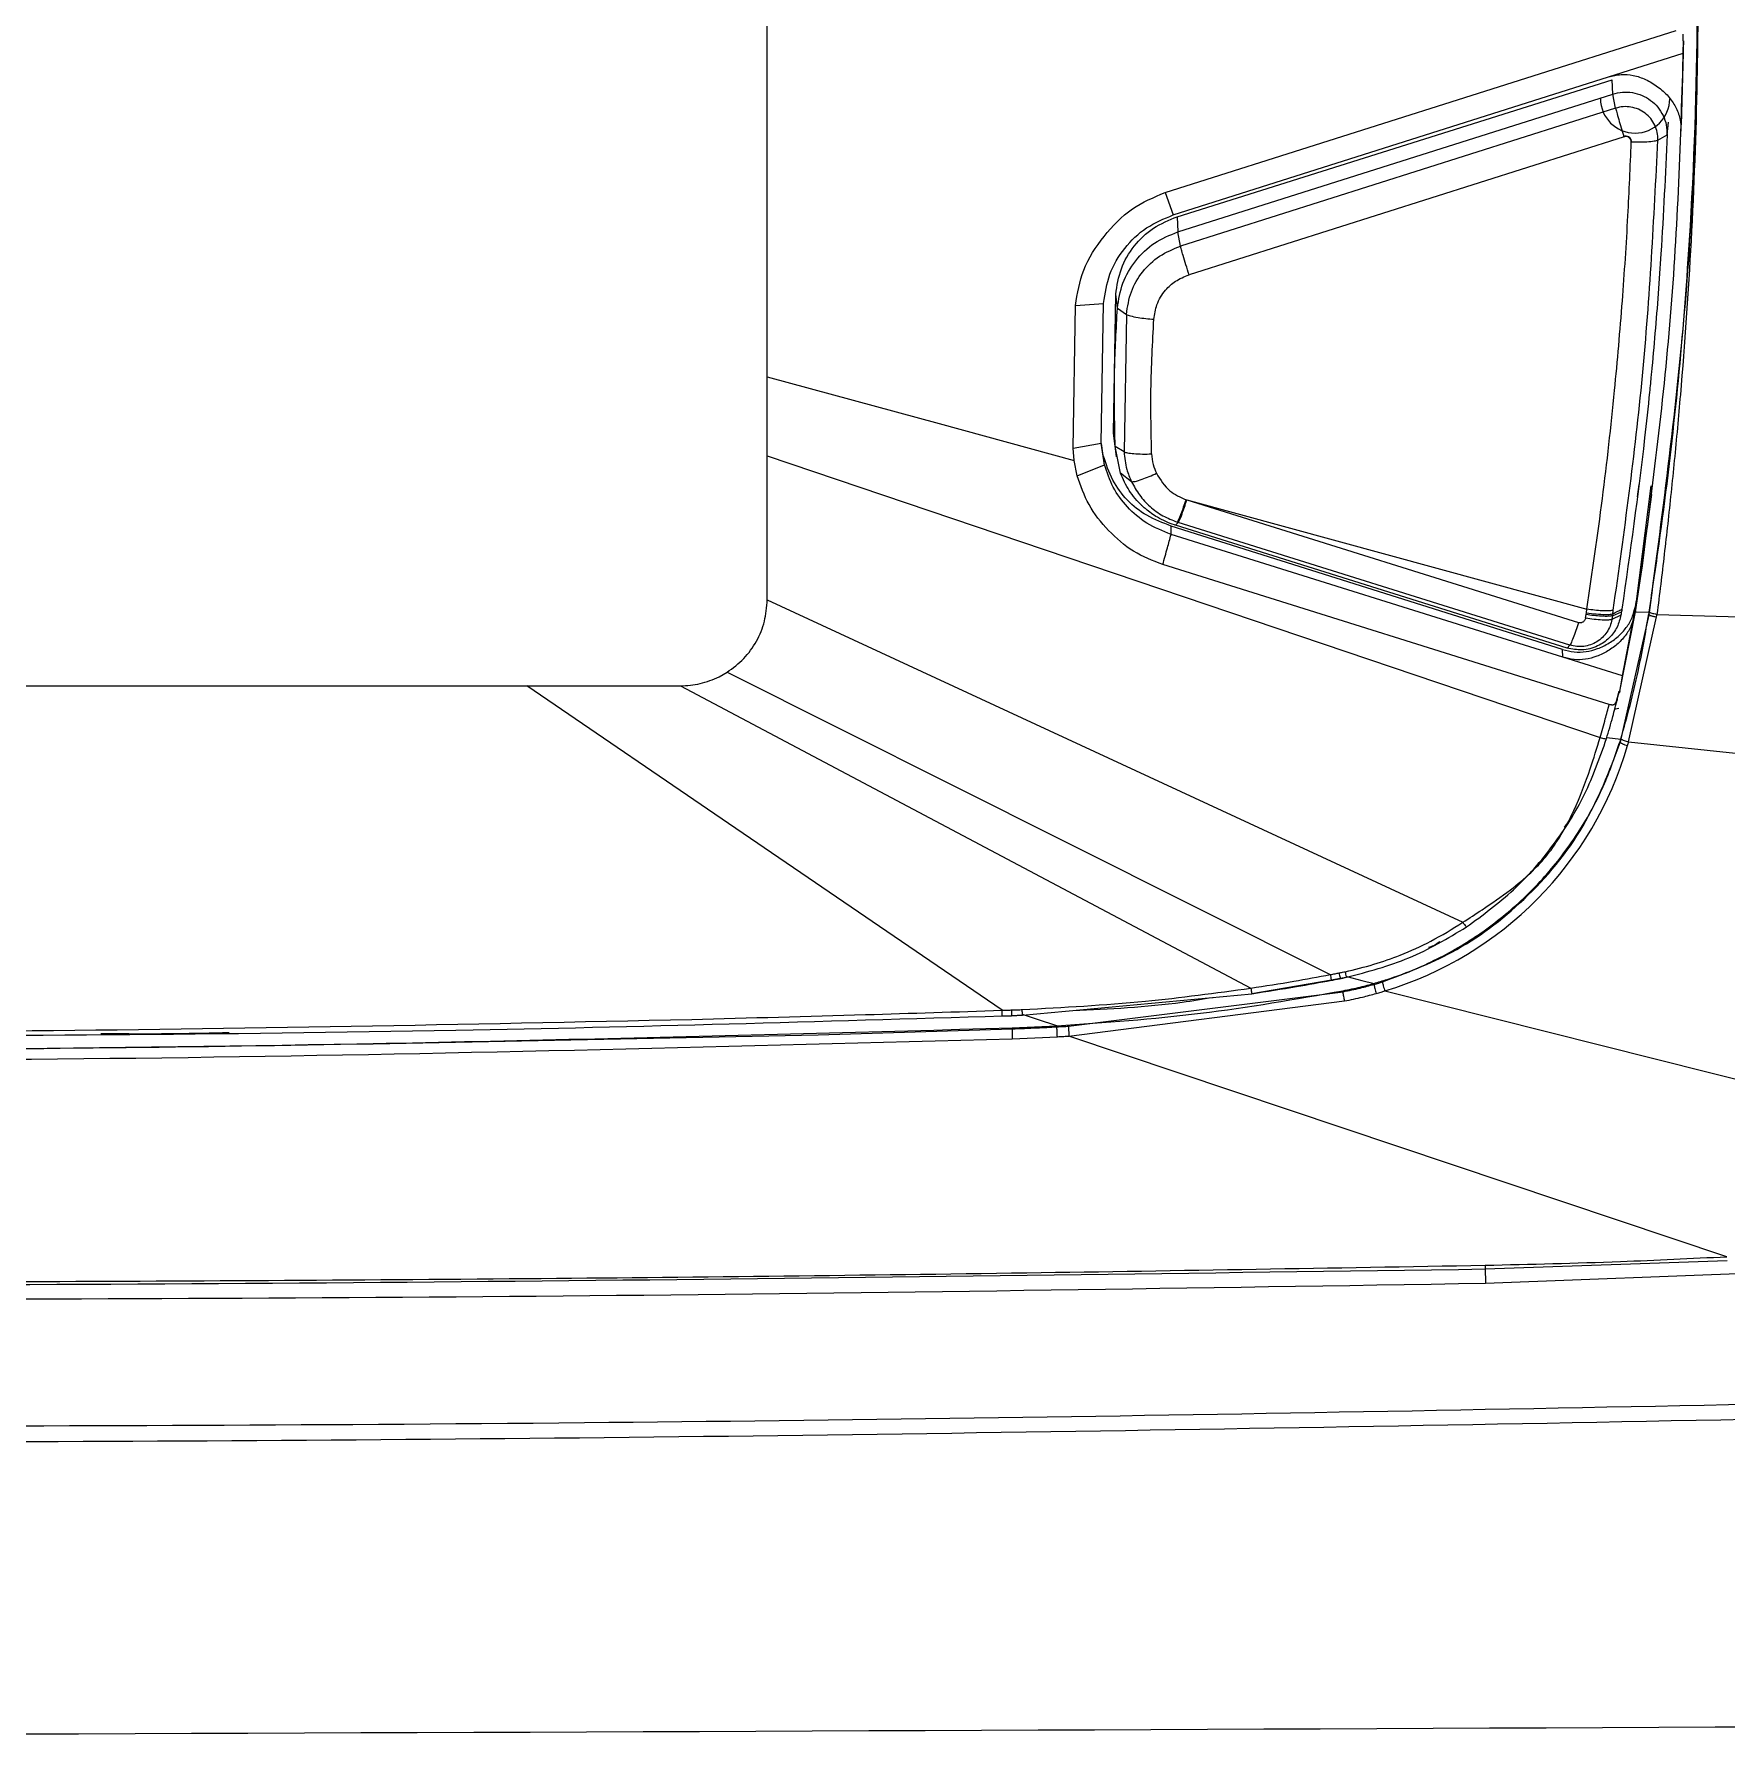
# Model space of a CAD drawing. Extents: x 527 to 611, y 788 to 934.
# Drawn here: x 577.312 to 579.749, y 803.913 to 806.379 of the extents above; entities that cross this region are included whole.
import ezdxf

# ---------------------------------------------------------------- set-up
doc = ezdxf.new("R2010")
doc.units = 0
doc.header["$MEASUREMENT"] = 0
doc.layers.add('1', color=4, linetype='Continuous')
doc.layers.add('GEOMETRY', color=3, linetype='Continuous', lineweight=25)

# ---------------------------------------------------------------- blocks, each defined once
blk = doc.blocks.new('2026_FLAIR')
at = {"layer": 'GEOMETRY'}
for p, q in [((51.3006, 2.5224), (51.3006, 3.6457)), ((51.8736, 2.7878), (52.61, 3.0212)), ((52.62, 3.0063), (52.6198, 3.0157)), ((52.5124, 2.9542), (52.6197, 2.9883)), ((52.6197, 2.9883), (52.6169, 2.8851)), ((52.6197, 2.9883), (52.6205, 3.0064)), ((51.8855, 2.7554), (52.5124, 2.9542)), ((51.8911, 2.7529), (52.5178, 2.9501)), ((52.5185, 2.9296), (52.5178, 2.9501)), ((51.8918, 2.731), (52.5185, 2.9296)), ((52.5224, 2.9092), (52.5185, 2.9296)), ((52.5224, 2.9092), (51.8958, 2.7106)), ((52.5967, 2.871), (52.5989, 2.8891)), ((52.5348, 2.868), (51.9081, 2.6693)), ((52.5835, 2.8632), (52.5967, 2.871)), ((51.8736, 2.7878), (51.8855, 2.7554)), ((51.8911, 2.7529), (51.8918, 2.731)), ((51.8958, 2.7106), (51.8918, 2.731)), ((51.7992, 2.4415), (51.8025, 2.6411)), ((51.805, 2.6211), (51.8025, 2.6411)), ((51.7411, 2.4196), (51.7445, 2.625)), ((51.7445, 2.625), (51.785, 2.628)), ((51.7817, 2.4268), (51.785, 2.628)), ((51.805, 2.6211), (51.8179, 2.6122)), ((51.8179, 2.6122), (51.8146, 2.4142)), ((51.3006, 2.4082), (51.3006, 2.5224)), ((51.8017, 2.4218), (51.7992, 2.4415)), ((51.7411, 2.4196), (51.7817, 2.4268)), ((51.7427, 2.4015), (51.7411, 2.4196)), ((51.7863, 2.3955), (51.7817, 2.4268)), ((51.7817, 2.4268), (51.7817, 2.4268)), ((51.7847, 2.4087), (51.7821, 2.4262)), ((51.8007, 2.4264), (51.8032, 2.4067)), ((51.8146, 2.4142), (51.8017, 2.4218)), ((51.8093, 2.3834), (51.8017, 2.4218)), ((51.3006, 2.2008), (51.3006, 2.4082)), ((51.3006, 2.4082), (52.5001, 2.0027)), ((51.7471, 2.3794), (51.7427, 2.4015)), ((51.7471, 2.3794), (51.7863, 2.3955)), ((51.8253, 2.3711), (51.8093, 2.3834)), ((52.5542, 2.3494), (52.5565, 2.3672)), ((51.9041, 2.3452), (51.905, 2.3449)), ((51.905, 2.3449), (52.4812, 2.1874)), ((51.905, 2.3449), (52.469, 2.1681)), ((52.5731, 2.3652), (52.5522, 2.1986)), ((51.8823, 2.295), (51.8823, 2.3071)), ((52.446, 2.1294), (51.8823, 2.3071)), ((52.4466, 2.1182), (51.8823, 2.295)), ((51.8887, 2.3083), (51.8926, 2.3124)), ((52.4527, 2.1315), (51.8887, 2.3083)), ((52.4566, 2.1357), (51.8926, 2.3124)), ((52.5133, 2.0502), (51.8704, 2.2516)), ((52.5514, 2.1837), (52.5595, 2.2377)), ((51.3006, 2.2008), (52.3025, 1.7363)), ((52.5522, 2.1986), (52.5507, 2.1863)), ((52.5515, 2.1939), (52.5522, 2.1986)), ((52.4792, 2.1744), (52.48, 2.1796)), ((52.48, 2.1796), (52.4804, 2.1823)), ((52.4804, 2.1823), (52.4812, 2.1874)), ((52.5302, 2.179), (52.5172, 2.1728)), ((52.518, 2.1779), (52.5172, 2.1728)), ((52.518, 2.1779), (52.5309, 2.1838)), ((52.5184, 2.1809), (52.518, 2.178)), ((52.5286, 2.0691), (52.5514, 2.1837)), ((52.5307, 2.0005), (52.5708, 2.1794)), ((52.5313, 2.1861), (52.5309, 2.1838)), ((52.5315, 2.1873), (52.5313, 2.1861)), ((52.5324, 2.0913), (52.5499, 2.1816)), ((52.5412, 1.9961), (52.5816, 2.1764)), ((52.5514, 2.1837), (52.5708, 2.1832)), ((52.5704, 2.1808), (52.5708, 2.1794)), ((52.5821, 2.1798), (52.8255, 2.1727)), ((52.4466, 2.1182), (52.446, 2.1294)), ((52.4527, 2.1315), (52.4566, 2.1357)), ((51.2312, 2.09), (51.2429, 2.0965)), ((52.5324, 2.0913), (52.4466, 2.1182)), ((49.8506, 2.077), (50.9544, 2.077)), ((50.9544, 2.077), (51.1756, 2.077)), ((51.1756, 2.077), (51.9972, 1.6415)), ((52.5229, 2.0509), (52.5279, 2.0692)), ((52.5229, 2.0494), (52.5233, 2.0508)), ((52.525, 2.0577), (52.5282, 2.0691)), ((52.527, 2.0444), (52.5225, 2.0432)), ((52.5099, 2.0026), (52.53, 2.0004)), ((52.5289, 1.9969), (52.53, 2.0005)), ((52.5289, 1.9969), (52.5293, 1.9955)), ((52.5412, 1.9961), (53.2385, 1.9222)), ((51.9985, 1.6338), (52.1132, 1.6533)), ((52.1132, 1.6533), (52.1259, 1.6557)), ((52.1259, 1.6557), (52.1347, 1.6575)), ((51.6683, 1.6024), (51.9986, 1.6334)), ((51.7345, 1.5867), (52.13, 1.6363)), ((52.13, 1.6363), (52.13, 1.6377)), ((52.1746, 1.6483), (52.1747, 1.6469)), ((52.1901, 1.6375), (53.4346, 1.3242)), ((51.6525, 1.6023), (51.6682, 1.6028)), ((51.6526, 1.6031), (51.6526, 1.6018)), ((51.7352, 1.5724), (52.1323, 1.623)), ((51.3739, 1.5743), (51.6532, 1.583)), ((51.6391, 1.6018), (51.6525, 1.6022)), ((51.6391, 1.6014), (51.6526, 1.6018)), ((51.6526, 1.6018), (51.6683, 1.6024)), ((51.6532, 1.5842), (51.7178, 1.587)), ((51.6532, 1.5842), (51.6532, 1.5829)), ((51.7179, 1.5857), (51.7178, 1.587)), ((51.6536, 1.5686), (51.7185, 1.5715)), ((52.6827, 1.2546), (51.7352, 1.5724)), ((52.3349, 1.2369), (52.6831, 1.2491)), ((52.3349, 1.2382), (52.3353, 1.2164)), ((52.3353, 1.2164), (52.7495, 1.2322))]:
    blk.add_line(p, q, dxfattribs=at)
at = {"layer": 'GEOMETRY', "flags": 128}
for points in [[(51.3006, 2.5224), (51.5481, 2.4547), (51.7427, 2.4015)], [(51.7853, 2.4041), (51.785, 2.4067), (51.7847, 2.4087)], [(52.5741, 2.3525), (52.5634, 2.272), (52.5507, 2.1863)], [(52.5815, 2.1764), (52.5818, 2.1783), (52.5821, 2.1799)], [(51.2429, 2.0965), (51.7293, 1.8526), (52.1116, 1.6609)], [(51.6388, 1.6096), (51.2555, 1.8713), (50.9544, 2.077)], [(52.5286, 2.0691), (52.5283, 2.0675), (52.5282, 2.0673), (52.5282, 2.0673), (52.5282, 2.0673), (52.5282, 2.0673), (52.5282, 2.0673), (52.5282, 2.0673), (52.5282, 2.0673), (52.5282, 2.0673), (52.5282, 2.0673), (52.5282, 2.0673), (52.5282, 2.0673), (52.5282, 2.0673), (52.5282, 2.0673), (52.5282, 2.0673), (52.5282, 2.0673), (52.5282, 2.0673), (52.5282, 2.0673), (52.5283, 2.0673), (52.5283, 2.0673), (52.5285, 2.069), (52.53, 2.077), (52.5324, 2.0913)], [(52.1354, 1.6582), (52.1571, 1.6527), (52.1746, 1.6483)], [(51.7178, 1.587), (51.6901, 1.5963), (51.6683, 1.6037)]]:
    blk.add_lwpolyline(points, dxfattribs=at)
at = {"layer": 'GEOMETRY'}
for centre, radius, start, end in [((52.5506, 2.9233), 0.05, 180.4509, 359.5491), ((52.0393, 2.1362), 0.521, 286.8243, 343.8241)]:
    blk.add_arc(centre, radius, start, end, dxfattribs=at)
for points, knots in [([(52.5708, 2.1832), (52.5757, 2.216), (52.6003, 2.3803), (52.6282, 2.6544), (52.6431, 3.0053), (52.6383, 3.334), (52.6164, 3.6634), (52.5861, 3.8823), (52.571, 3.9917)], [0, 0, 0, 0, 0.054879, 0.274509, 0.454772, 0.635035, 0.817517, 1, 1, 1, 1]), ([(52.5823, 3.9893), (52.5887, 3.9437), (52.6059, 3.8199), (52.625, 3.6111), (52.6373, 3.3769), (52.6418, 3.1545), (52.6407, 2.9395), (52.6326, 2.7212), (52.621, 2.5542), (52.6116, 2.4488), (52.6071, 2.4018), (52.6025, 2.3557), (52.5976, 2.3106), (52.5926, 2.2666), (52.5875, 2.2231), (52.5839, 2.1943), (52.5821, 2.1798)], [0, 0, 0, 0, 0.076014, 0.206528, 0.346511, 0.463479, 0.574264, 0.701983, 0.824547, 0.851025, 0.877046, 0.902575, 0.927576, 0.952015, 0.975856, 1, 1, 1, 1]), ([(52.5124, 2.9542), (52.5183, 2.9557), (52.5301, 2.9586), (52.5485, 2.957), (52.5665, 2.9509), (52.5835, 2.9404), (52.5985, 2.9273), (52.6095, 2.9117), (52.6161, 2.8943), (52.6165, 2.8821), (52.6166, 2.8759)], [0, 0, 0, 0, 0.120811, 0.238737, 0.361776, 0.497023, 0.633268, 0.75739, 0.87686, 1, 1, 1, 1]), ([(52.5185, 2.9296), (52.5231, 2.9308), (52.5324, 2.933), (52.5469, 2.9322), (52.5608, 2.9282), (52.5733, 2.9209), (52.5837, 2.911), (52.5914, 2.8988), (52.5962, 2.8852), (52.5965, 2.8757), (52.5967, 2.871)], [0, 0, 0, 0, 0.12342, 0.248772, 0.374278, 0.49979, 0.625254, 0.750815, 0.87631, 1, 1, 1, 1]), ([(52.5835, 2.8632), (52.5834, 2.867), (52.5831, 2.8744), (52.5794, 2.885), (52.5734, 2.8945), (52.5653, 2.9023), (52.5556, 2.908), (52.5447, 2.9111), (52.5334, 2.9118), (52.5261, 2.9101), (52.5224, 2.9092)], [0, 0, 0, 0, 0.125173, 0.250025, 0.374678, 0.499731, 0.625266, 0.750309, 0.874795, 1, 1, 1, 1]), ([(52.5224, 2.9092), (52.5229, 2.9074), (52.5239, 2.9036), (52.5268, 2.8935), (52.5306, 2.8812), (52.5333, 2.8726), (52.5346, 2.8685)], [0, 0, 0, 0, 0.242389, 0.49942, 0.756766, 1, 1, 1, 1]), ([(52.5192, 2.186), (52.5349, 2.2984), (52.5662, 2.5232), (52.5777, 2.7499), (52.5835, 2.8632)], [0, 0, 0, 0, 0.499999, 1, 1, 1, 1]), ([(52.5966, 2.871), (52.5941, 2.8138), (52.5907, 2.7375), (52.5826, 2.6233), (52.5776, 2.565), (52.5731, 2.5177), (52.57, 2.4863), (52.5582, 2.3736), (52.5432, 2.2695), (52.5315, 2.1873)], [0, 0, 0, 0, 0.250008, 0.333579, 0.500021, 0.505134, 0.541164, 0.637719, 1, 1, 1, 1]), ([(52.5456, 2.8602), (52.5455, 2.8615), (52.5452, 2.864), (52.5429, 2.8671), (52.5395, 2.8688), (52.5366, 2.869), (52.535, 2.8686), (52.5346, 2.8685)], [0, 0, 0, 0, 0.230476, 0.471483, 0.689086, 0.930616, 1, 1, 1, 1]), ([(52.5346, 2.8685), (52.5346, 2.8684), (52.5347, 2.8682), (52.5347, 2.868), (52.5348, 2.868)], [0, 0, 0, 0, 0.5606702, 1, 1, 1, 1]), ([(52.5353, 2.8681), (52.5352, 2.8681), (52.535, 2.868), (52.5348, 2.868), (52.5348, 2.868)], [0, 0, 0, 0, 0.562859, 1, 1, 1, 1]), ([(52.5451, 2.8602), (52.5449, 2.8616), (52.5445, 2.8642), (52.5418, 2.867), (52.5386, 2.8685), (52.5364, 2.8682), (52.5353, 2.8681)], [0, 0, 0, 0, 0.272959, 0.548881, 0.769308, 1, 1, 1, 1]), ([(52.5835, 2.8632), (52.582, 2.8626), (52.5788, 2.8614), (52.5686, 2.8604), (52.5571, 2.86), (52.5494, 2.8602), (52.5456, 2.8602)], [0, 0, 0, 0, 0.27274, 0.561213, 0.786548, 1, 1, 1, 1]), ([(52.4812, 2.1874), (52.489, 2.2405), (52.5042, 2.3453), (52.5207, 2.4935), (52.5325, 2.6292), (52.5404, 2.7486), (52.5436, 2.8249), (52.5451, 2.8602)], [0, 0, 0, 0, 0.238279, 0.469602, 0.661093, 0.842947, 1, 1, 1, 1]), ([(52.5456, 2.8602), (52.5455, 2.8602), (52.5453, 2.8602), (52.5452, 2.8602), (52.5451, 2.8602)], [0, 0, 0, 0, 0.56056, 1, 1, 1, 1]), ([(51.7445, 2.625), (51.7474, 2.6423), (51.7535, 2.6785), (51.7845, 2.7255), (51.8233, 2.7664), (51.8573, 2.7808), (51.8736, 2.7878)], [0, 0, 0, 0, 0.2400023, 0.5007883, 0.7601209, 1, 1, 1, 1]), ([(51.785, 2.628), (51.7872, 2.6423), (51.7916, 2.6708), (51.8141, 2.7084), (51.8455, 2.7389), (51.8722, 2.7499), (51.8855, 2.7554)], [0, 0, 0, 0, 0.250751, 0.501718, 0.752023, 1, 1, 1, 1]), ([(51.8025, 2.6411), (51.8045, 2.6535), (51.8084, 2.6785), (51.828, 2.7115), (51.8557, 2.7383), (51.8793, 2.7481), (51.8911, 2.7529)], [0, 0, 0, 0, 0.249819, 0.499576, 0.749298, 1, 1, 1, 1]), ([(51.805, 2.6211), (51.8069, 2.6334), (51.8107, 2.6579), (51.83, 2.6902), (51.8572, 2.7168), (51.8803, 2.7263), (51.8918, 2.731)], [0, 0, 0, 0, 0.2491759, 0.4999184, 0.7506656, 1, 1, 1, 1]), ([(51.8179, 2.6122), (51.8196, 2.6232), (51.8231, 2.6452), (51.8402, 2.6743), (51.8647, 2.6977), (51.8854, 2.7063), (51.8958, 2.7106)], [0, 0, 0, 0, 0.25078, 0.500078, 0.749307, 1, 1, 1, 1]), ([(51.9081, 2.6693), (51.9066, 2.6741), (51.9035, 2.6838), (51.8997, 2.6965), (51.897, 2.7058), (51.8962, 2.709), (51.8958, 2.7106)], [0, 0, 0, 0, 0.272774, 0.561782, 0.787221, 1, 1, 1, 1]), ([(51.8575, 2.6052), (51.8585, 2.6123), (51.8609, 2.6274), (51.8724, 2.6463), (51.8887, 2.6613), (51.9013, 2.6665), (51.9081, 2.6693)], [0, 0, 0, 0, 0.245846, 0.529993, 0.7486, 1, 1, 1, 1]), ([(51.8017, 2.4218), (51.801, 2.4583), (51.7996, 2.5248), (51.8033, 2.5911), (51.805, 2.6211)], [0, 0, 0, 0, 0.548568, 1, 1, 1, 1]), ([(51.8179, 2.6122), (51.8195, 2.6114), (51.8228, 2.6099), (51.8335, 2.6077), (51.8456, 2.6061), (51.8536, 2.6055), (51.8575, 2.6052)], [0, 0, 0, 0, 0.2726714, 0.5618111, 0.7873278, 1, 1, 1, 1]), ([(51.8542, 2.4111), (51.8536, 2.4419), (51.8521, 2.5066), (51.8556, 2.5713), (51.8575, 2.6052)], [0, 0, 0, 0, 0.475047, 1, 1, 1, 1]), ([(51.8824, 2.3072), (51.8704, 2.3118), (51.8472, 2.3205), (51.8183, 2.3436), (51.7964, 2.3733), (51.7887, 2.3967), (51.7847, 2.4087)], [0, 0, 0, 0, 0.258669, 0.500001, 0.741333, 1, 1, 1, 1]), ([(51.7863, 2.3955), (51.7862, 2.3967), (51.7858, 2.3996), (51.7855, 2.4024), (51.7853, 2.4041)], [0, 0, 0, 0, 0.4050306, 1, 1, 1, 1]), ([(51.8823, 2.2951), (51.8703, 2.2999), (51.8469, 2.3093), (51.8188, 2.3337), (51.7975, 2.3624), (51.79, 2.3845), (51.7863, 2.3955)], [0, 0, 0, 0, 0.2654521, 0.5175953, 0.7602857, 1, 1, 1, 1]), ([(51.8146, 2.4142), (51.816, 2.4136), (51.8188, 2.4125), (51.8284, 2.4114), (51.8407, 2.4108), (51.8498, 2.411), (51.8542, 2.4111)], [0, 0, 0, 0, 0.242564, 0.50001, 0.75745, 1, 1, 1, 1]), ([(51.8146, 2.4142), (51.8154, 2.4056), (51.8169, 2.3907), (51.8228, 2.3769), (51.8253, 2.3711)], [0, 0, 0, 0, 0.5741126, 1, 1, 1, 1]), ([(51.8542, 2.4111), (51.8547, 2.4059), (51.8556, 2.3962), (51.8595, 2.3873), (51.8613, 2.3832)], [0, 0, 0, 0, 0.536895, 1, 1, 1, 1]), ([(51.8704, 2.2516), (51.856, 2.2573), (51.8268, 2.2688), (51.7912, 2.2999), (51.7622, 2.3364), (51.7521, 2.3652), (51.7471, 2.3794)], [0, 0, 0, 0, 0.250075, 0.504439, 0.757009, 1, 1, 1, 1]), ([(51.8887, 2.3083), (51.8882, 2.3085), (51.8792, 2.3113), (51.8641, 2.3182), (51.8496, 2.3284), (51.8427, 2.3344), (51.8409, 2.336), (51.8405, 2.3365), (51.8403, 2.3366), (51.8334, 2.3431), (51.8209, 2.3576), (51.8132, 2.3748), (51.8093, 2.3834)], [0, 0, 0, 0, 0.01332, 0.249647, 0.434004, 0.481738, 0.494248, 0.497658, 0.498652, 0.499172, 0.749083, 1, 1, 1, 1]), ([(51.8253, 2.3711), (51.8268, 2.3711), (51.8298, 2.371), (51.8395, 2.3741), (51.8505, 2.3783), (51.8578, 2.3816), (51.8613, 2.3832)], [0, 0, 0, 0, 0.27265, 0.561816, 0.787349, 1, 1, 1, 1]), ([(51.8253, 2.3711), (51.8289, 2.3645), (51.8361, 2.3514), (51.8516, 2.3348), (51.87, 2.3212), (51.8841, 2.3157), (51.8912, 2.3129)], [0, 0, 0, 0, 0.247789, 0.498232, 0.74921, 1, 1, 1, 1]), ([(51.8613, 2.3832), (51.867, 2.3739), (51.8774, 2.3569), (51.8957, 2.3489), (51.904, 2.3452)], [0, 0, 0, 0, 0.545484, 1, 1, 1, 1]), ([(51.8912, 2.3129), (51.8918, 2.3137), (51.8929, 2.3154), (51.8964, 2.3239), (51.9003, 2.3343), (51.9028, 2.3416), (51.904, 2.3452)], [0, 0, 0, 0, 0.272791, 0.561773, 0.787199, 1, 1, 1, 1]), ([(51.8927, 2.3124), (51.8932, 2.3132), (51.8943, 2.3149), (51.8977, 2.3235), (51.9014, 2.3339), (51.9038, 2.3413), (51.905, 2.3449)], [0, 0, 0, 0, 0.27281, 0.561801, 0.787221, 1, 1, 1, 1]), ([(51.8704, 2.2516), (51.8726, 2.2597), (51.8766, 2.2742), (51.8806, 2.2887), (51.8823, 2.2951)], [0, 0, 0, 0, 0.559997, 1, 1, 1, 1]), ([(51.8912, 2.3129), (51.8915, 2.3128), (51.8919, 2.3126), (51.8924, 2.3125), (51.8926, 2.3124)], [0, 0, 0, 0, 0.559984, 1, 1, 1, 1]), ([(51.2429, 2.0965), (51.2513, 2.1028), (51.2679, 2.1152), (51.286, 2.1409), (51.2982, 2.1697), (51.2998, 2.1904), (51.3006, 2.2008)], [0, 0, 0, 0, 0.250407, 0.499622, 0.748892, 1, 1, 1, 1]), ([(52.446, 2.1294), (52.4516, 2.128), (52.4628, 2.1252), (52.4802, 2.1257), (52.4972, 2.1301), (52.5134, 2.1383), (52.528, 2.149), (52.5395, 2.1621), (52.5478, 2.1772), (52.5502, 2.1882), (52.5515, 2.1939)], [0, 0, 0, 0, 0.124672, 0.245491, 0.368838, 0.500728, 0.632318, 0.755346, 0.87579, 1, 1, 1, 1]), ([(52.5499, 2.1816), (52.5487, 2.176), (52.5463, 2.1651), (52.538, 2.1503), (52.5263, 2.1374), (52.5118, 2.127), (52.4959, 2.1191), (52.4793, 2.1148), (52.4626, 2.1142), (52.452, 2.1168), (52.4466, 2.1182)], [0, 0, 0, 0, 0.125058, 0.246648, 0.371445, 0.505645, 0.63758, 0.760092, 0.878838, 1, 1, 1, 1]), ([(52.5302, 2.179), (52.5287, 2.1731), (52.5256, 2.1609), (52.5137, 2.1451), (52.4963, 2.133), (52.4746, 2.1271), (52.4598, 2.1301), (52.4527, 2.1315)], [0, 0, 0, 0, 0.178, 0.368525, 0.563569, 0.78959, 1, 1, 1, 1]), ([(52.5172, 2.1728), (52.5164, 2.1695), (52.515, 2.163), (52.5102, 2.1541), (52.5037, 2.1464), (52.4957, 2.1402), (52.4866, 2.1358), (52.4767, 2.1335), (52.4665, 2.1332), (52.4599, 2.1349), (52.4566, 2.1357)], [0, 0, 0, 0, 0.125204, 0.249841, 0.374611, 0.499647, 0.624734, 0.749671, 0.87456, 1, 1, 1, 1]), ([(52.4792, 2.1744), (52.4791, 2.1738), (52.4788, 2.1727), (52.478, 2.1712), (52.4769, 2.1699), (52.4755, 2.1689), (52.474, 2.1681), (52.4724, 2.1677), (52.4707, 2.1677), (52.4695, 2.168), (52.469, 2.1681)], [0, 0, 0, 0, 0.128327, 0.255006, 0.378917, 0.50076, 0.625313, 0.746325, 0.873901, 1, 1, 1, 1]), ([(52.5172, 2.1728), (52.5158, 2.1724), (52.513, 2.1716), (52.5037, 2.1717), (52.492, 2.1726), (52.4834, 2.1738), (52.4792, 2.1744)], [0, 0, 0, 0, 0.249829, 0.509446, 0.763932, 1, 1, 1, 1]), ([(52.518, 2.1782), (52.5165, 2.1778), (52.5133, 2.1769), (52.5031, 2.1771), (52.4915, 2.178), (52.4838, 2.1791), (52.48, 2.1796)], [0, 0, 0, 0, 0.27299, 0.561731, 0.78701, 1, 1, 1, 1]), ([(52.4804, 2.1823), (52.4853, 2.1817), (52.4951, 2.1803), (52.507, 2.1797), (52.515, 2.1799), (52.5173, 2.1806), (52.5184, 2.1809)], [0, 0, 0, 0, 0.27299, 0.56173, 0.78701, 1, 1, 1, 1]), ([(52.5192, 2.186), (52.5177, 2.1856), (52.5145, 2.1847), (52.5043, 2.1849), (52.4927, 2.1858), (52.485, 2.1869), (52.4812, 2.1874)], [0, 0, 0, 0, 0.272989, 0.56173, 0.78701, 1, 1, 1, 1]), ([(52.5184, 2.1809), (52.5209, 2.1821), (52.5252, 2.1841), (52.5295, 2.1863), (52.5315, 2.1873)], [0, 0, 0, 0, 0.559999, 1, 1, 1, 1]), ([(52.5184, 2.1809), (52.5186, 2.1819), (52.5188, 2.1836), (52.5191, 2.1853), (52.5192, 2.186)], [0, 0, 0, 0, 0.560001, 1, 1, 1, 1]), ([(52.5301, 2.0007), (52.5346, 2.0167), (52.5437, 2.0488), (52.558, 2.1088), (52.5656, 2.153), (52.5704, 2.1808)], [0, 0, 0, 0, 0.270988, 0.541975, 1, 1, 1, 1]), ([(52.5309, 2.1838), (52.5308, 2.1829), (52.5305, 2.1813), (52.5303, 2.1797), (52.5302, 2.179)], [0, 0, 0, 0, 0.56, 1, 1, 1, 1]), ([(52.5507, 2.1863), (52.5505, 2.1854), (52.5503, 2.1839), (52.55, 2.1823), (52.5499, 2.1816)], [0, 0, 0, 0, 0.56, 1, 1, 1, 1]), ([(52.5507, 2.1863), (52.5508, 2.1857), (52.551, 2.1848), (52.5512, 2.1842), (52.5513, 2.184)], [0, 0, 0, 0, 0.7353037, 1, 1, 1, 1]), ([(52.5513, 2.184), (52.5513, 2.1839), (52.5514, 2.1839), (52.5514, 2.1838), (52.5514, 2.1837)], [0, 0, 0, 0, 0.560667, 1, 1, 1, 1]), ([(52.5708, 2.1832), (52.5707, 2.1827), (52.5706, 2.1819), (52.5705, 2.1811), (52.5704, 2.1808)], [0, 0, 0, 0, 0.56, 1, 1, 1, 1]), ([(52.5708, 2.1794), (52.5709, 2.18), (52.571, 2.1812), (52.5712, 2.1823), (52.5713, 2.1828)], [0, 0, 0, 0, 0.5599999, 1, 1, 1, 1]), ([(52.5708, 2.1794), (52.5709, 2.1792), (52.5712, 2.1788), (52.5726, 2.1783), (52.574, 2.1779), (52.5758, 2.1774), (52.5783, 2.1769), (52.5802, 2.1766), (52.5815, 2.1764)], [0, 0, 0, 0, 0.238571, 0.367752, 0.499918, 0.632095, 0.761312, 1, 1, 1, 1]), ([(52.5821, 2.1799), (52.5811, 2.18), (52.5792, 2.1803), (52.5763, 2.1809), (52.5737, 2.1816), (52.5718, 2.1823), (52.5715, 2.1827), (52.5713, 2.1829)], [0, 0, 0, 0, 0.176065, 0.366658, 0.563819, 0.791042, 1, 1, 1, 1]), ([(52.469, 2.1681), (52.4677, 2.1641), (52.465, 2.1559), (52.4612, 2.1454), (52.4581, 2.1378), (52.4571, 2.1364), (52.4566, 2.1357)], [0, 0, 0, 0, 0.236343, 0.49119, 0.750833, 1, 1, 1, 1]), ([(51.1756, 2.077), (51.1852, 2.0775), (51.2045, 2.0786), (51.2223, 2.0862), (51.2312, 2.09)], [0, 0, 0, 0, 0.497812, 1, 1, 1, 1]), ([(52.5001, 2.0027), (52.5027, 2.0116), (52.5073, 2.0273), (52.5115, 2.0432), (52.5133, 2.0502)], [0, 0, 0, 0, 0.5599924, 1, 1, 1, 1]), ([(52.5094, 2.0009), (52.5125, 2.0114), (52.518, 2.0303), (52.5229, 2.0493), (52.525, 2.0577)], [0, 0, 0, 0, 0.559999, 1, 1, 1, 1]), ([(52.525, 2.0577), (52.5245, 2.0562), (52.5233, 2.0533), (52.5207, 2.0504), (52.5185, 2.0491), (52.5173, 2.0493), (52.5154, 2.0495), (52.514, 2.0499), (52.5133, 2.0502)], [0, 0, 0, 0, 0.3168833, 0.653306, 0.6720912, 0.7705321, 0.8731164, 1, 1, 1, 1]), ([(52.3025, 1.7363), (52.3118, 1.7423), (52.335, 1.7574), (52.3683, 1.7804), (52.3991, 1.8057), (52.4229, 1.8306), (52.4439, 1.8607), (52.4661, 1.903), (52.4849, 1.9519), (52.4956, 1.9876), (52.5001, 2.0027)], [0, 0, 0, 0, 0.096356, 0.241432, 0.352651, 0.444114, 0.541341, 0.672856, 0.861717, 1, 1, 1, 1]), ([(52.3079, 1.7296), (52.3312, 1.7467), (52.3776, 1.7809), (52.4345, 1.8465), (52.4807, 1.9197), (52.4999, 1.9738), (52.5094, 2.0009)], [0, 0, 0, 0, 0.24998, 0.499983, 0.749945, 1, 1, 1, 1]), ([(52.5001, 2.0027), (52.5013, 2.0024), (52.5037, 2.0016), (52.5068, 2.0009), (52.5089, 2.0006), (52.5093, 2.0008), (52.5094, 2.0009)], [0, 0, 0, 0, 0.240754, 0.499997, 0.75924, 1, 1, 1, 1]), ([(52.5293, 1.9955), (52.5295, 1.9964), (52.53, 1.9981), (52.5305, 1.9998), (52.5307, 2.0005)], [0, 0, 0, 0, 0.56, 1, 1, 1, 1]), ([(52.5307, 2.0005), (52.5309, 2.0003), (52.5311, 2), (52.5325, 1.9992), (52.5348, 1.9982), (52.5378, 1.9971), (52.5401, 1.9964), (52.5412, 1.9961)], [0, 0, 0, 0, 0.176082, 0.366683, 0.563844, 0.791063, 1, 1, 1, 1]), ([(52.1746, 1.6483), (52.1808, 1.6502), (52.1996, 1.6557), (52.2303, 1.6671), (52.2779, 1.6887), (52.3229, 1.7157), (52.3747, 1.7555), (52.4124, 1.7918), (52.4456, 1.832), (52.4744, 1.8731), (52.505, 1.9273), (52.5209, 1.9735), (52.5289, 1.9969)], [0, 0, 0, 0, 0.0376538, 0.1130011, 0.1883497, 0.3393679, 0.4147155, 0.5657364, 0.6410838, 0.716432, 0.8567789, 1, 1, 1, 1]), ([(52.1867, 1.6504), (52.2208, 1.6633), (52.2952, 1.6914), (52.3956, 1.7676), (52.4816, 1.8705), (52.5135, 1.9543), (52.5293, 1.9955)], [0, 0, 0, 0, 0.215164, 0.468637, 0.738455, 1, 1, 1, 1]), ([(52.5293, 1.9955), (52.5294, 1.9953), (52.5297, 1.9949), (52.5311, 1.9942), (52.5325, 1.9935), (52.5341, 1.9929), (52.5366, 1.992), (52.5385, 1.9915), (52.5397, 1.9911)], [0, 0, 0, 0, 0.238641, 0.36784, 0.500009, 0.632177, 0.761372, 1, 1, 1, 1]), ([(52.5397, 1.9911), (52.54, 1.992), (52.5405, 1.9937), (52.541, 1.9954), (52.5412, 1.9961)], [0, 0, 0, 0, 0.56, 1, 1, 1, 1]), ([(52.4486, 1.8736), (52.451, 1.8762), (52.456, 1.8815), (52.4586, 1.8883), (52.4599, 1.8919)], [0, 0, 0, 0, 0.473122, 1, 1, 1, 1]), ([(52.1329, 1.6651), (52.1467, 1.6684), (52.1737, 1.6749), (52.2151, 1.6896), (52.2585, 1.709), (52.2874, 1.7269), (52.3025, 1.7363)], [0, 0, 0, 0, 0.230861, 0.448508, 0.711246, 1, 1, 1, 1]), ([(52.1349, 1.6571), (52.1655, 1.6651), (52.2266, 1.6812), (52.2808, 1.7134), (52.3079, 1.7296)], [0, 0, 0, 0, 0.500004, 1, 1, 1, 1]), ([(52.3025, 1.7363), (52.3033, 1.7352), (52.3048, 1.7329), (52.3066, 1.7306), (52.3077, 1.7295), (52.3079, 1.7296), (52.3079, 1.7296)], [0, 0, 0, 0, 0.2707606, 0.5620051, 0.7888797, 1, 1, 1, 1]), ([(52.2531, 1.7003), (52.2558, 1.7011), (52.2617, 1.7028), (52.2665, 1.7067), (52.2692, 1.7089)], [0, 0, 0, 0, 0.4414493, 1, 1, 1, 1]), ([(51.9972, 1.6415), (52.0178, 1.6447), (52.0561, 1.6507), (52.0941, 1.6577), (52.1116, 1.6609)], [0, 0, 0, 0, 0.540405, 1, 1, 1, 1]), ([(51.9986, 1.6334), (52.0201, 1.6368), (52.0584, 1.6427), (52.0966, 1.6498), (52.1134, 1.6529)], [0, 0, 0, 0, 0.559998, 1, 1, 1, 1]), ([(52.1116, 1.6609), (52.1139, 1.6614), (52.1181, 1.6622), (52.1223, 1.663), (52.1242, 1.6634)], [0, 0, 0, 0, 0.5551926, 1, 1, 1, 1]), ([(52.1116, 1.6609), (52.1118, 1.6596), (52.1123, 1.657), (52.1129, 1.6542), (52.1133, 1.6528), (52.1133, 1.6529), (52.1134, 1.6529)], [0, 0, 0, 0, 0.271035, 0.562132, 0.788845, 1, 1, 1, 1]), ([(52.1134, 1.6529), (52.1157, 1.6533), (52.12, 1.6541), (52.1242, 1.6549), (52.1261, 1.6553)], [0, 0, 0, 0, 0.559997, 1, 1, 1, 1]), ([(52.1242, 1.6634), (52.1258, 1.6637), (52.1287, 1.6643), (52.1316, 1.6649), (52.1329, 1.6651)], [0, 0, 0, 0, 0.560033, 1, 1, 1, 1]), ([(52.1242, 1.6634), (52.1245, 1.6621), (52.125, 1.6594), (52.1256, 1.6567), (52.126, 1.6553), (52.126, 1.6553), (52.1261, 1.6553)], [0, 0, 0, 0, 0.2710624, 0.5621947, 0.7889021, 1, 1, 1, 1]), ([(52.1261, 1.6553), (52.1277, 1.6556), (52.1307, 1.6562), (52.1336, 1.6568), (52.1349, 1.6571)], [0, 0, 0, 0, 0.559999, 1, 1, 1, 1]), ([(52.1329, 1.6651), (52.1332, 1.6638), (52.1337, 1.6612), (52.1344, 1.6585), (52.1348, 1.657), (52.1349, 1.6571), (52.1349, 1.6571)], [0, 0, 0, 0, 0.270668, 0.561687, 0.788558, 1, 1, 1, 1]), ([(51.6679, 1.6106), (51.7271, 1.6138), (51.8373, 1.6197), (51.9466, 1.6346), (51.9972, 1.6415)], [0, 0, 0, 0, 0.537262, 1, 1, 1, 1]), ([(51.7178, 1.587), (51.787, 1.592), (51.9252, 1.6018), (52.0617, 1.6257), (52.13, 1.6377)], [0, 0, 0, 0, 0.499906, 1, 1, 1, 1]), ([(51.7408, 1.6092), (51.7935, 1.6117), (51.8611, 1.6149), (51.9279, 1.6258), (51.9427, 1.6282)], [0, 0, 0, 0, 0.7784065, 1, 1, 1, 1]), ([(51.9972, 1.6415), (51.9974, 1.6402), (51.9978, 1.6376), (51.9983, 1.6348), (51.9986, 1.6334), (51.9986, 1.6334), (51.9986, 1.6334)], [0, 0, 0, 0, 0.271058, 0.562127, 0.788822, 1, 1, 1, 1]), ([(52.13, 1.6377), (52.1383, 1.6394), (52.1533, 1.6425), (52.168, 1.6465), (52.1746, 1.6483)], [0, 0, 0, 0, 0.555394, 1, 1, 1, 1]), ([(52.13, 1.6363), (52.1383, 1.638), (52.1533, 1.641), (52.168, 1.6451), (52.1747, 1.6469)], [0, 0, 0, 0, 0.550131, 1, 1, 1, 1]), ([(52.1323, 1.623), (52.1321, 1.624), (52.1317, 1.626), (52.1311, 1.6294), (52.1305, 1.6326), (52.1301, 1.6353), (52.1301, 1.636), (52.13, 1.6363)], [0, 0, 0, 0, 0.17698, 0.370157, 0.569692, 0.796488, 1, 1, 1, 1]), ([(52.1323, 1.623), (52.1409, 1.6247), (52.1562, 1.6279), (52.1712, 1.632), (52.1779, 1.6339)], [0, 0, 0, 0, 0.5599736, 1, 1, 1, 1]), ([(52.1747, 1.6469), (52.1769, 1.6475), (52.1809, 1.6487), (52.1849, 1.6499), (52.1867, 1.6504)], [0, 0, 0, 0, 0.5559692, 1, 1, 1, 1]), ([(52.1747, 1.6469), (52.1747, 1.6466), (52.1747, 1.646), (52.1751, 1.644), (52.1758, 1.641), (52.1768, 1.6374), (52.1775, 1.635), (52.1779, 1.6339)], [0, 0, 0, 0, 0.174148, 0.365357, 0.56445, 0.792964, 1, 1, 1, 1]), ([(52.1779, 1.6339), (52.1802, 1.6345), (52.1843, 1.6357), (52.1883, 1.6369), (52.1901, 1.6375)], [0, 0, 0, 0, 0.559993, 1, 1, 1, 1]), ([(52.1867, 1.6504), (52.1867, 1.6502), (52.1867, 1.6496), (52.1872, 1.6476), (52.1879, 1.6446), (52.189, 1.641), (52.1898, 1.6386), (52.1901, 1.6375)], [0, 0, 0, 0, 0.174245, 0.365488, 0.564559, 0.793012, 1, 1, 1, 1]), ([(51.1919, 1.5965), (51.2753, 1.5987), (51.4243, 1.6026), (51.5732, 1.6074), (51.6388, 1.6096)], [0, 0, 0, 0, 0.560005, 1, 1, 1, 1]), ([(51.6388, 1.6096), (51.6413, 1.6096), (51.6458, 1.6098), (51.6503, 1.6099), (51.6522, 1.61)], [0, 0, 0, 0, 0.559995, 1, 1, 1, 1]), ([(51.6391, 1.6014), (51.6391, 1.6014), (51.6391, 1.6015), (51.639, 1.6036), (51.6389, 1.6064), (51.6388, 1.6085), (51.6388, 1.6096)], [0, 0, 0, 0, 0.271192, 0.56221, 0.788831, 1, 1, 1, 1]), ([(51.6522, 1.61), (51.6552, 1.6101), (51.6604, 1.6103), (51.6656, 1.6105), (51.6679, 1.6106)], [0, 0, 0, 0, 0.55999, 1, 1, 1, 1]), ([(51.6522, 1.61), (51.6523, 1.6087), (51.6524, 1.606), (51.6525, 1.6032), (51.6525, 1.6018), (51.6525, 1.6018), (51.6526, 1.6018)], [0, 0, 0, 0, 0.2711696, 0.5621844, 0.7888159, 1, 1, 1, 1]), ([(51.6683, 1.6024), (51.6683, 1.6024), (51.6683, 1.6025), (51.6682, 1.6046), (51.668, 1.6074), (51.668, 1.6096), (51.6679, 1.6106)], [0, 0, 0, 0, 0.271194, 0.562205, 0.788825, 1, 1, 1, 1]), ([(49.8506, 1.5715), (50.1845, 1.5731), (50.7808, 1.5759), (51.3768, 1.5936), (51.6391, 1.6014)], [0, 0, 0, 0, 0.559998, 1, 1, 1, 1]), ([(49.8506, 1.5797), (49.8848, 1.5795), (49.9295, 1.5794), (50.0497, 1.5789), (50.4626, 1.5811), (50.865, 1.5896), (51.1919, 1.5965)], [0, 0, 0, 0, 0.076612, 0.099874, 0.268835, 1, 1, 1, 1]), ([(51.6532, 1.5829), (51.6651, 1.5833), (51.6867, 1.5841), (51.7083, 1.5852), (51.7179, 1.5857)], [0, 0, 0, 0, 0.55485, 1, 1, 1, 1]), ([(51.6532, 1.5829), (51.6532, 1.5827), (51.6532, 1.5824), (51.6532, 1.5813), (51.6533, 1.5797), (51.6533, 1.5776), (51.6534, 1.5753), (51.6535, 1.5729), (51.6535, 1.5706), (51.6536, 1.5693), (51.6536, 1.5686)], [0, 0, 0, 0, 0.113104, 0.23581, 0.365872, 0.499954, 0.634044, 0.764126, 0.886861, 1, 1, 1, 1]), ([(51.7179, 1.5857), (51.721, 1.5859), (51.7265, 1.5862), (51.7321, 1.5865), (51.7345, 1.5867)], [0, 0, 0, 0, 0.559997, 1, 1, 1, 1]), ([(51.7185, 1.5715), (51.7185, 1.5725), (51.7183, 1.5746), (51.7181, 1.5781), (51.718, 1.5817), (51.7179, 1.5846), (51.7179, 1.5854), (51.7179, 1.5857)], [0, 0, 0, 0, 0.172838, 0.364563, 0.565117, 0.794512, 1, 1, 1, 1]), ([(51.7345, 1.5867), (51.7345, 1.5864), (51.7345, 1.5858), (51.7346, 1.5835), (51.7347, 1.5802), (51.735, 1.5762), (51.7351, 1.5736), (51.7352, 1.5724)], [0, 0, 0, 0, 0.1728122, 0.364514, 0.5650567, 0.794467, 1, 1, 1, 1]), ([(48.0475, 1.5686), (48.453, 1.5577), (49.2592, 1.536), (50.4616, 1.5364), (51.2579, 1.5579), (51.6536, 1.5686)], [0, 0, 0, 0, 0.337431, 0.670764, 1, 1, 1, 1]), ([(50.3409, 1.5761), (50.3768, 1.5759), (50.4384, 1.5755), (50.5, 1.5771), (50.5257, 1.5778)], [0, 0, 0, 0, 0.582654, 1, 1, 1, 1]), ([(51.7185, 1.5715), (51.7216, 1.5716), (51.7272, 1.5719), (51.7328, 1.5723), (51.7352, 1.5724)], [0, 0, 0, 0, 0.56, 1, 1, 1, 1]), ([(47.3662, 1.2369), (48.1943, 1.2254), (49.8506, 1.2023), (51.5068, 1.2254), (52.3349, 1.2369)], [0, 0, 0, 0, 0.5, 1, 1, 1, 1]), ([(47.3663, 1.2423), (47.5864, 1.2385), (48.0396, 1.2306), (48.7394, 1.2226), (49.4757, 1.2181), (50.2254, 1.2181), (50.9617, 1.2226), (51.6615, 1.2306), (52.1147, 1.2385), (52.3348, 1.2423)], [0, 0, 0, 0, 0.132922, 0.273676, 0.422494, 0.577505, 0.726322, 0.867077, 1, 1, 1, 1]), ([(52.3348, 1.2423), (52.3998, 1.2438), (52.5158, 1.2465), (52.6317, 1.2521), (52.6827, 1.2546)], [0, 0, 0, 0, 0.559866, 1, 1, 1, 1]), ([(52.3348, 1.2423), (52.3348, 1.2414), (52.3349, 1.2395), (52.3349, 1.2377), (52.3349, 1.2368), (52.3349, 1.2369), (52.3349, 1.2369)], [0, 0, 0, 0, 0.274339, 0.56121, 0.785439, 1, 1, 1, 1]), ([(47.3658, 1.2164), (47.783, 1.2097), (48.6112, 1.1966), (49.8506, 1.1918), (51.0899, 1.1966), (51.9181, 1.2097), (52.3353, 1.2164)], [0, 0, 0, 0, 0.251877, 0.5, 0.748123, 1, 1, 1, 1]), ([(46.42, 1.0538), (47.1678, 1.0382), (48.3112, 1.0144), (49.8506, 1.0093), (51.3899, 1.0144), (52.5333, 1.0382), (53.2811, 1.0538)], [0, 0, 0, 0, 0.327012, 0.500003, 0.672993, 1, 1, 1, 1]), ([(46.4193, 1.0319), (47.1817, 1.0165), (48.7066, 0.9858), (50.9945, 0.9858), (52.5194, 1.0165), (53.2818, 1.0319)], [0, 0, 0, 0, 0.333334, 0.666667, 1, 1, 1, 1]), ([(60.1444, 0.6253), (56.6763, 0.5961), (53.2081, 0.5765), (46.2716, 0.5534), (42.8033, 0.55), (39.335, 0.5543)], [0, 0, 0, 0, 0.5, 0.5, 1, 1, 1, 1])]:
    blk.add_open_spline(points, degree=3, knots=knots, dxfattribs=at)
for points in [[(52.5713, 2.1828), (52.5911, 2.3327), (52.6309, 2.6324), (52.6459, 3.0859), (52.631, 3.5394), (52.5913, 3.8391), (52.5715, 3.989)], [(52.5595, 2.2377), (52.576, 2.3653), (52.609, 2.6206), (52.6168, 2.8778), (52.6207, 3.0064)], [(48.0479, 1.5842), (48.4484, 1.5734), (49.2495, 1.5518), (50.4516, 1.5518), (51.2527, 1.5734), (51.6532, 1.5842)], [(48.3367, 1.574), (48.8429, 1.5633), (49.8553, 1.5419), (50.8677, 1.5635), (51.3739, 1.5743)]]:
    blk.add_open_spline(points, degree=3, dxfattribs=at)

msp = doc.modelspace()

# ---------------------------------------------------------------- block references
at = {"layer": '1'}
msp.add_blockref('2026_FLAIR', (527.0666, 803.3631), dxfattribs=at)

doc.saveas('drawing.dxf')
